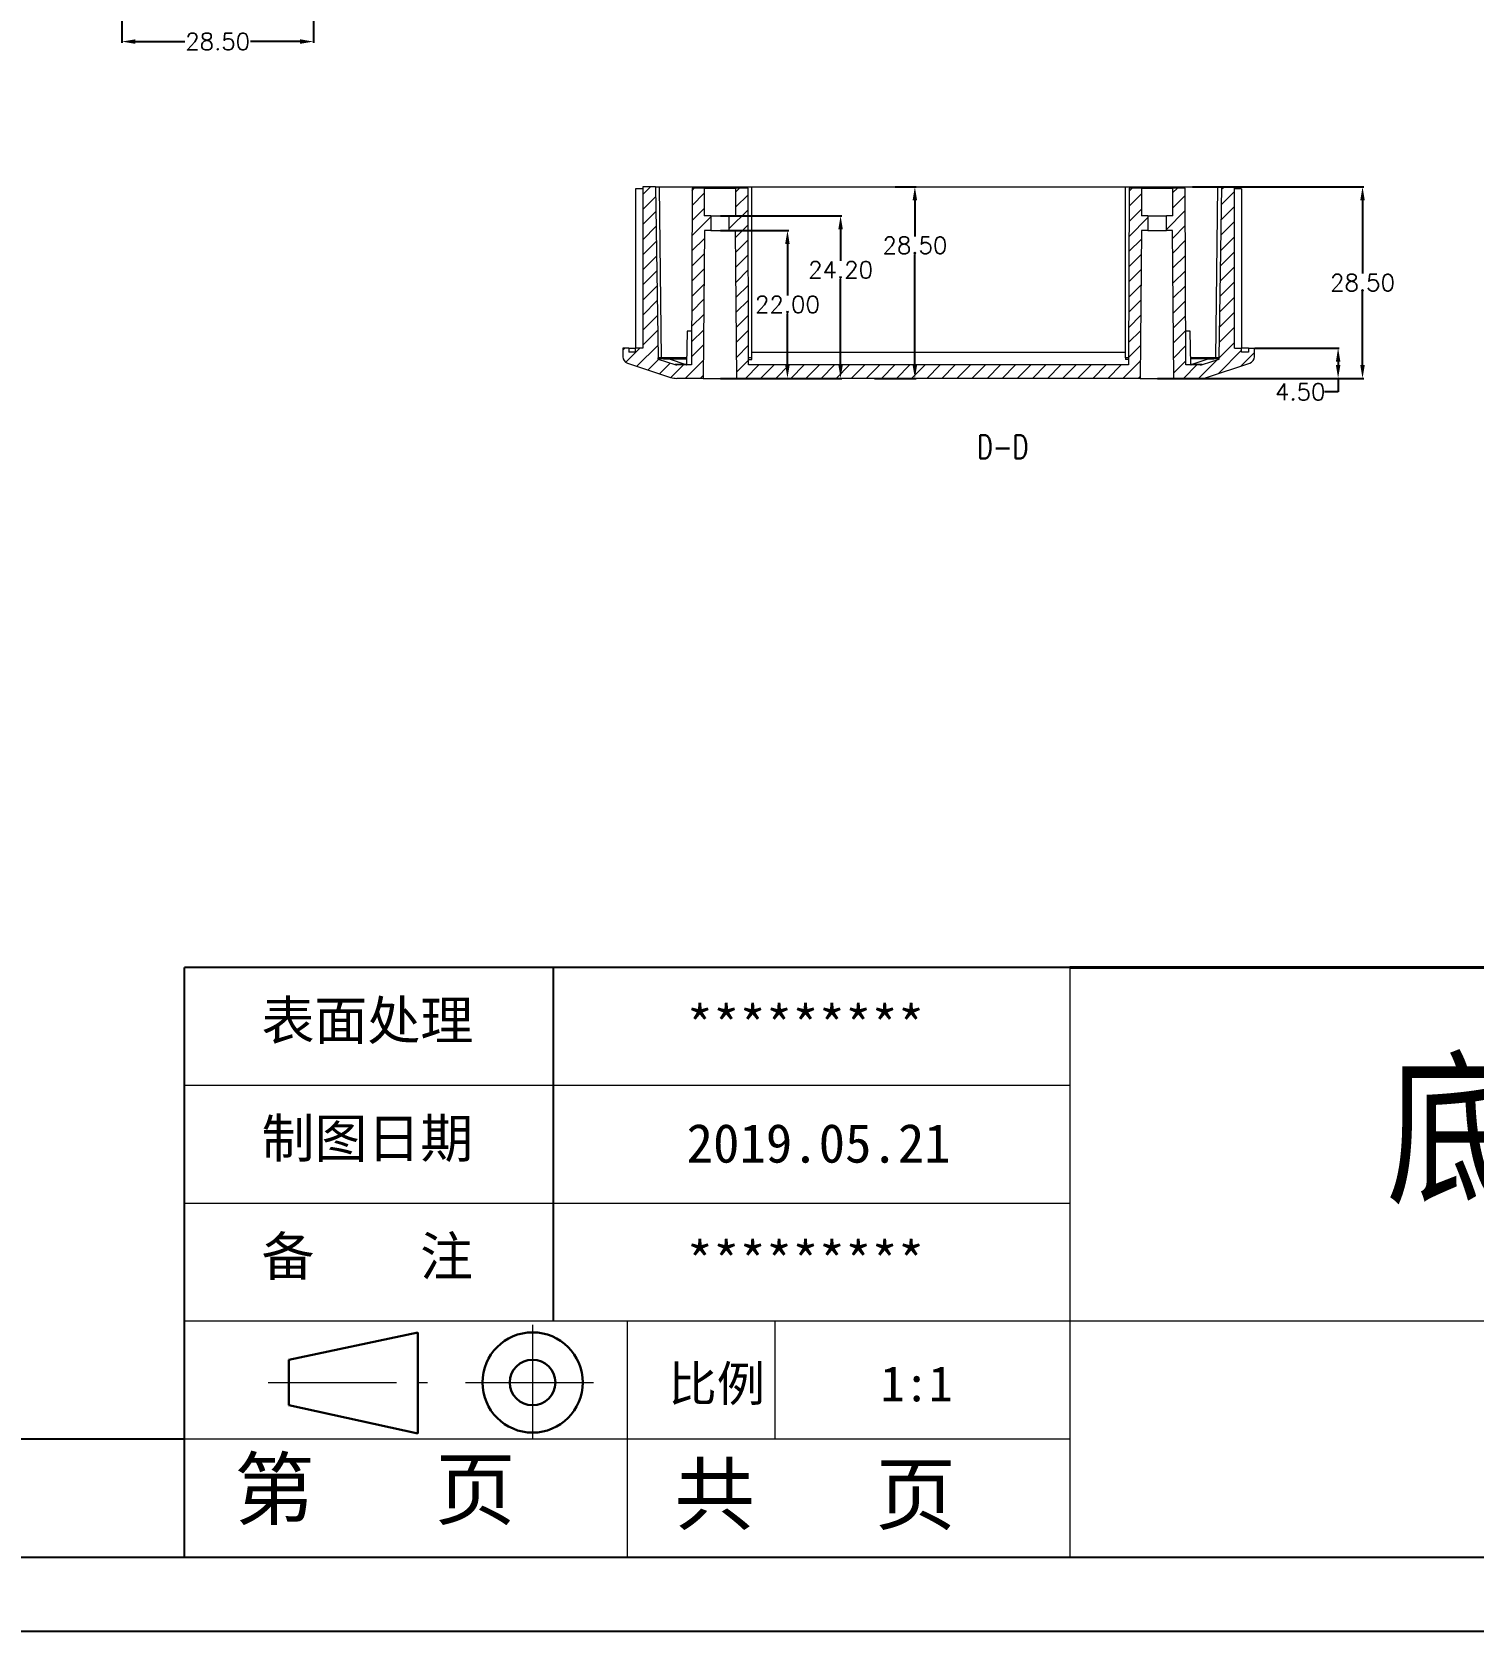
# Model space of a CAD drawing. Header units: inches. Extents: x 1153 to 4131, y 573 to 1071.
# Drawn here: x 3702.9 to 3917.2, y 573 to 810.9 of the extents above; entities that cross this region are included whole.
import ezdxf

# ---------------------------------------------------------------- set-up
doc = ezdxf.new("R2010")
doc.units = ezdxf.units.IN
doc.linetypes.add('CENTER2', pattern=[28.575, 19.05, -3.175, 3.175, -3.175])
doc.layers.add('文字', color=81, linetype='Continuous')
for name, color, linetype, lineweight in [('粗实线', 7, 'Continuous', 30), ('细实线', 3, 'Continuous', 9), ('细点划线', 2, 'CENTER2', 9)]:
    doc.layers.add(name, color=color, linetype=linetype, lineweight=lineweight)
doc.styles.add('SLDTEXTSTYLE3', font='TXT', dxfattribs={"width": 0.75, "bigfont": 'bigfont'})
doc.styles.get("Standard").update_dxf_attribs({"font": 'txt', "bigfont": 'gbcbig.shx'})
doc.styles.add('宋体', font='', dxfattribs={"width": 0.8, "height": 3.5})
doc.styles.get('宋体').set_extended_font_data('SimSun')
doc.dimstyles.new('2.5', dxfattribs={"dimtxt": 2.5, "dimasz": 2, "dimexe": 0.18, "dimexo": 0.0625, "dimgap": 0.09, "dimtad": 0, "dimtih": 1, "dimtoh": 1, "dimzin": 0, "dimdsep": 46, "dimtxsty": 'Standard', "dimcen": 2, "dimadec": 0, "dimazin": 0, "dimtfac": 1, "dimtofl": 0, "dimtmove": 0, "dimatfit": 3, "dimfxl": 1, "dimtolj": 1, "dimtzin": 0, "dimarcsym": 0})
pattern_1 = [(45, (25.572, 0), (-1.122532, 1.122532), [])]

# ---------------------------------------------------------------- blocks, each defined once
blk = doc.blocks.new('*D387')
at = {"color": 0, "lineweight": -2}
for p, q in [((3716.26, 834.8), (3716.26, 809.26)), ((3744.76, 831.17), (3744.76, 809.26)), ((3718.26, 809.44), (3725.63, 809.44)), ((3742.76, 809.44), (3735.4, 809.44))]:
    blk.add_line(p, q, dxfattribs=at)
at = {"color": 0}
for points in [[(3718.26, 809.78), (3718.26, 809.11), (3716.26, 809.44)], [(3742.76, 809.78), (3742.76, 809.11), (3744.76, 809.44)]]:
    blk.add_solid(points, dxfattribs=at)
at = {"layer": 'Defpoints', "color": 0}
for p in [(3716.26, 834.86), (3744.76, 831.23), (3744.76, 809.44)]:
    blk.add_point(p, dxfattribs=at)
at = {"color": 0, "insert": (3730.51, 809.44), "char_height": 2.5, "attachment_point": 5}
blk.add_mtext('\\A1;28.50', dxfattribs=at)
blk = doc.blocks.new('*D398')
at = {"color": 0, "lineweight": -2}
for p, q in [((3805.28, 781.33), (3815.42, 781.33)), ((3815.24, 779.33), (3815.24, 771.67)), ((3815.24, 761.33), (3815.24, 768.99)), ((3805.28, 759.33), (3815.42, 759.33))]:
    blk.add_line(p, q, dxfattribs=at)
at = {"color": 0}
for points in [[(3814.9, 779.33), (3815.57, 779.33), (3815.24, 781.33)], [(3814.9, 761.33), (3815.57, 761.33), (3815.24, 759.33)]]:
    blk.add_solid(points, dxfattribs=at)
at = {"layer": 'Defpoints', "color": 0}
for p in [(3805.22, 781.33), (3815.24, 781.33), (3805.22, 759.33)]:
    blk.add_point(p, dxfattribs=at)
at = {"color": 0, "insert": (3815.24, 770.33), "char_height": 2.5, "attachment_point": 5}
blk.add_mtext('\\A1;22.00', dxfattribs=at)
blk = doc.blocks.new('*D399')
at = {"color": 0, "lineweight": -2}
for p, q in [((3805.28, 783.53), (3823.32, 783.53)), ((3823.14, 781.53), (3823.14, 776.82)), ((3823.14, 761.33), (3823.14, 774.14)), ((3806.62, 759.33), (3823.32, 759.33))]:
    blk.add_line(p, q, dxfattribs=at)
at = {"color": 0}
for points in [[(3822.81, 781.53), (3823.47, 781.53), (3823.14, 783.53)], [(3822.81, 761.33), (3823.47, 761.33), (3823.14, 759.33)]]:
    blk.add_solid(points, dxfattribs=at)
at = {"layer": 'Defpoints', "color": 0}
for p in [(3805.22, 783.53), (3806.56, 759.33), (3823.14, 759.33)]:
    blk.add_point(p, dxfattribs=at)
at = {"color": 0, "insert": (3823.14, 775.48), "char_height": 2.5, "attachment_point": 5}
blk.add_mtext('\\A1;24.20', dxfattribs=at)
blk = doc.blocks.new('*D400')
at = {"color": 0, "lineweight": -2}
for p, q in [((3831.26, 787.83), (3834.37, 787.83)), ((3834.19, 785.83), (3834.19, 780.46)), ((3834.19, 761.33), (3834.19, 777.78)), ((3828.19, 759.33), (3834.37, 759.33))]:
    blk.add_line(p, q, dxfattribs=at)
at = {"color": 0}
for points in [[(3833.85, 785.83), (3834.52, 785.83), (3834.19, 787.83)], [(3833.85, 761.33), (3834.52, 761.33), (3834.19, 759.33)]]:
    blk.add_solid(points, dxfattribs=at)
at = {"layer": 'Defpoints', "color": 0}
for p in [(3831.2, 787.83), (3828.13, 759.33), (3834.19, 759.33)]:
    blk.add_point(p, dxfattribs=at)
at = {"color": 0, "insert": (3834.19, 779.12), "char_height": 2.5, "attachment_point": 5}
blk.add_mtext('\\A1;28.50', dxfattribs=at)
blk = doc.blocks.new('*D401')
at = {"color": 0, "lineweight": -2}
for p, q in [((3884.76, 763.83), (3897.31, 763.83)), ((3897.13, 761.83), (3897.13, 761.33)), ((3873.83, 759.33), (3897.31, 759.33)), ((3897.13, 759.33), (3897.13, 757.33)), ((3897.13, 757.33), (3895.13, 757.33))]:
    blk.add_line(p, q, dxfattribs=at)
at = {"color": 0}
for points in [[(3896.8, 761.83), (3897.47, 761.83), (3897.13, 763.83)], [(3896.8, 761.33), (3897.47, 761.33), (3897.13, 759.33)]]:
    blk.add_solid(points, dxfattribs=at)
at = {"layer": 'Defpoints', "color": 0}
for p in [(3884.7, 763.83), (3873.76, 759.33), (3897.13, 759.33)]:
    blk.add_point(p, dxfattribs=at)
at = {"color": 0, "insert": (3891.5, 757.33), "char_height": 2.5, "attachment_point": 5}
blk.add_mtext('\\A1;4.50', dxfattribs=at)
blk = doc.blocks.new('*D402')
at = {"color": 0, "lineweight": -2}
for p, q in [((3875.5, 787.83), (3900.94, 787.83)), ((3900.76, 785.83), (3900.76, 774.92)), ((3900.76, 761.33), (3900.76, 772.24)), ((3870.28, 759.33), (3900.94, 759.33))]:
    blk.add_line(p, q, dxfattribs=at)
at = {"color": 0}
for points in [[(3900.43, 785.83), (3901.1, 785.83), (3900.76, 787.83)], [(3900.43, 761.33), (3901.1, 761.33), (3900.76, 759.33)]]:
    blk.add_solid(points, dxfattribs=at)
at = {"layer": 'Defpoints', "color": 0}
for p in [(3875.44, 787.83), (3900.76, 787.83), (3870.22, 759.33)]:
    blk.add_point(p, dxfattribs=at)
at = {"color": 0, "insert": (3900.76, 773.58), "char_height": 2.5, "attachment_point": 5}
blk.add_mtext('\\A1;28.50', dxfattribs=at)

msp = doc.modelspace()

# ---------------------------------------------------------------- hatches: boundary and pattern name
at = {"linetype": 'Continuous', "lineweight": 0}
h = msp.add_hatch(dxfattribs=at)
h.set_pattern_fill('ANSI31', color=4, scale=0.5, style=0)
h.set_pattern_definition(pattern_1)
edge = h.paths.add_edge_path(flags=0)
edge.add_line((3796.017, 762.37), (3795.617, 787.833))
edge.add_line((3795.617, 787.833), (3793.718, 787.833))
edge.add_line((3793.718, 787.833), (3793.718, 763.833))
edge.add_line((3793.718, 763.833), (3792.654, 763.833))
edge.add_line((3792.654, 763.833), (3792.654, 763.233))
edge.add_line((3792.654, 763.233), (3791.654, 763.233))
edge.add_line((3791.654, 763.233), (3791.654, 763.833))
edge.add_line((3791.654, 763.833), (3790.737, 763.833))
edge.add_line((3790.737, 763.833), (3790.759, 762.541))
edge.add_arc((3791.759, 762.559), 1, 181, 251.66713)
edge.add_line((3791.445, 761.609), (3797.856, 759.485))
edge.add_arc((3798.799, 762.333), 3, 251.66713, 270)
edge.add_line((3798.799, 759.333), (3802.718, 759.333))
edge.add_line((3802.718, 759.333), (3802.91, 781.333))
edge.add_line((3802.91, 781.333), (3803.848, 781.333))
edge.add_line((3803.848, 781.333), (3803.84, 783.533))
edge.add_line((3803.84, 783.533), (3802.868, 783.533))
edge.add_line((3802.868, 783.533), (3802.868, 787.633))
edge.add_line((3802.868, 787.633), (3801.06, 787.633))
edge.add_line((3801.06, 787.633), (3800.968, 761.333))
edge.add_line((3800.968, 761.333), (3798.799, 761.333))
edge.add_arc((3798.799, 762.333), 1, 251.66713, 270, ccw=False)
edge.add_line((3798.485, 761.384), (3796.017, 762.201))
edge.add_line((3796.017, 762.201), (3796.017, 762.37))
h = msp.add_hatch(dxfattribs=at)
h.set_pattern_fill('ANSI31', color=4, scale=0.5, style=0)
h.set_pattern_definition(pattern_1)
h.paths.add_polyline_path([(3866.06, 787.633), (3865.968, 761.333), (3809.468, 761.333), (3809.376, 787.633), (3807.568, 787.633), (3807.568, 783.533), (3806.595, 783.533), (3806.588, 781.333), (3807.526, 781.333), (3807.718, 759.333), (3867.718, 759.333), (3867.91, 781.333), (3868.848, 781.333), (3868.84, 783.533), (3867.868, 783.533), (3867.868, 787.633)], flags=0)
h = msp.add_hatch(dxfattribs=at)
h.set_pattern_fill('ANSI31', color=4, scale=0.5, style=0)
h.set_pattern_definition(pattern_1)
edge = h.paths.add_edge_path(flags=0)
edge.add_line((3879.819, 787.833), (3879.419, 762.37))
edge.add_line((3879.419, 762.37), (3879.419, 762.201))
edge.add_line((3879.419, 762.201), (3876.951, 761.384))
edge.add_arc((3876.636, 762.333), 1, 270, 288.33287, ccw=False)
edge.add_line((3876.636, 761.333), (3874.468, 761.333))
edge.add_line((3874.468, 761.333), (3874.376, 787.633))
edge.add_line((3874.376, 787.633), (3872.568, 787.633))
edge.add_line((3872.568, 787.633), (3872.568, 783.533))
edge.add_line((3872.568, 783.533), (3871.595, 783.533))
edge.add_line((3871.595, 783.533), (3871.588, 781.333))
edge.add_line((3871.588, 781.333), (3872.526, 781.333))
edge.add_line((3872.526, 781.333), (3872.718, 759.333))
edge.add_line((3872.718, 759.333), (3876.636, 759.333))
edge.add_arc((3876.636, 762.333), 3, 270, 288.33287)
edge.add_line((3877.58, 759.485), (3883.991, 761.609))
edge.add_arc((3883.676, 762.559), 1, 288.33287, 359)
edge.add_line((3884.676, 762.541), (3884.699, 763.833))
edge.add_line((3884.699, 763.833), (3883.781, 763.833))
edge.add_line((3883.781, 763.833), (3883.781, 763.233))
edge.add_line((3883.781, 763.233), (3882.781, 763.233))
edge.add_line((3882.781, 763.233), (3882.781, 763.833))
edge.add_line((3882.781, 763.833), (3881.718, 763.833))
edge.add_line((3881.718, 763.833), (3881.718, 787.833))
edge.add_line((3881.718, 787.833), (3879.819, 787.833))

# ---------------------------------------------------------------- linework, layer by layer
at = {"color": 7, "linetype": 'Continuous', "lineweight": 15}
for p, q in [((3793.718, 787.533), (3792.654, 787.533)), ((3792.654, 787.533), (3792.654, 763.833)), ((3795.617, 787.833), (3793.718, 787.833)), ((3793.718, 787.833), (3793.718, 763.833)), ((3795.617, 787.833), (3796.017, 762.37)), ((3795.617, 787.833), (3796.232, 787.833)), ((3796.515, 762.37), (3796.232, 787.833)), ((3796.232, 787.833), (3803.767, 787.833)), ((3801.06, 787.633), (3800.968, 761.333)), ((3802.868, 787.633), (3801.06, 787.633)), ((3802.868, 787.633), (3802.868, 783.533)), ((3802.868, 787.633), (3807.568, 787.633)), ((3803.769, 787.633), (3803.767, 787.833)), ((3805.633, 787.833), (3809.918, 787.833)), ((3807.568, 783.533), (3807.568, 787.633)), ((3809.376, 787.633), (3807.568, 787.633)), ((3809.468, 761.333), (3809.376, 787.633)), ((3809.918, 762.37), (3809.918, 787.833)), ((3809.918, 787.833), (3865.518, 787.833)), ((3865.518, 762.37), (3865.518, 787.833)), ((3865.518, 787.833), (3869.802, 787.833)), ((3866.06, 787.633), (3865.968, 761.333)), ((3867.868, 787.633), (3866.06, 787.633)), ((3867.868, 787.633), (3867.868, 783.533)), ((3867.868, 787.633), (3872.568, 787.633)), ((3871.667, 787.633), (3871.669, 787.833)), ((3871.669, 787.833), (3879.204, 787.833)), ((3872.568, 783.533), (3872.568, 787.633)), ((3874.376, 787.633), (3872.568, 787.633)), ((3874.468, 761.333), (3874.376, 787.633)), ((3879.204, 787.833), (3878.921, 762.37)), ((3879.204, 787.833), (3879.819, 787.833)), ((3879.419, 762.37), (3879.819, 787.833)), ((3881.718, 787.833), (3879.819, 787.833)), ((3881.718, 763.833), (3881.718, 787.833)), ((3882.781, 787.533), (3881.718, 787.533)), ((3882.781, 787.533), (3882.781, 763.833)), ((3803.84, 783.533), (3802.868, 783.533)), ((3803.84, 783.533), (3803.848, 781.333)), ((3803.84, 783.533), (3806.595, 783.533)), ((3806.588, 781.333), (3806.595, 783.533)), ((3807.568, 783.533), (3806.595, 783.533)), ((3868.84, 783.533), (3867.868, 783.533)), ((3868.84, 783.533), (3868.848, 781.333)), ((3868.84, 783.533), (3871.595, 783.533)), ((3871.588, 781.333), (3871.595, 783.533)), ((3872.568, 783.533), (3871.595, 783.533)), ((3802.91, 781.333), (3802.718, 759.333)), ((3803.848, 781.333), (3802.91, 781.333)), ((3803.848, 781.333), (3806.588, 781.333)), ((3807.526, 781.333), (3806.588, 781.333)), ((3807.718, 759.333), (3807.526, 781.333)), ((3867.91, 781.333), (3867.718, 759.333)), ((3868.848, 781.333), (3867.91, 781.333)), ((3868.848, 781.333), (3871.588, 781.333)), ((3872.526, 781.333), (3871.588, 781.333)), ((3872.718, 759.333), (3872.526, 781.333)), ((3800.305, 766.333), (3800.218, 761.333)), ((3800.985, 766.333), (3800.305, 766.333)), ((3875.131, 766.333), (3874.45, 766.333)), ((3875.218, 761.333), (3875.131, 766.333)), ((3791.654, 763.833), (3790.737, 763.833)), ((3790.737, 763.833), (3790.759, 762.541)), ((3791.654, 763.833), (3791.654, 763.233)), ((3793.718, 763.833), (3792.654, 763.833)), ((3792.654, 763.233), (3792.654, 763.833)), ((3881.718, 763.833), (3882.781, 763.833)), ((3882.781, 763.233), (3882.781, 763.833)), ((3883.781, 763.833), (3883.781, 763.233)), ((3883.781, 763.833), (3884.699, 763.833)), ((3884.676, 762.541), (3884.699, 763.833)), ((3791.445, 761.609), (3797.856, 759.485)), ((3792.654, 763.233), (3791.654, 763.233)), ((3796.017, 762.201), (3796.017, 762.37)), ((3796.017, 762.201), (3798.485, 761.384)), ((3796.515, 762.37), (3796.515, 762.279)), ((3797.624, 762.217), (3800.14, 761.383)), ((3797.624, 762.217), (3800.233, 762.217)), ((3800.968, 761.333), (3798.799, 761.333)), ((3809.465, 762.151), (3809.918, 762.151)), ((3865.968, 761.333), (3809.468, 761.333)), ((3809.918, 763.233), (3865.518, 763.233)), ((3809.918, 762.151), (3809.918, 762.37)), ((3865.518, 762.37), (3865.518, 762.151)), ((3865.971, 762.151), (3865.518, 762.151)), ((3876.636, 761.333), (3874.468, 761.333)), ((3877.812, 762.217), (3875.202, 762.217)), ((3875.296, 761.383), (3877.812, 762.217)), ((3876.951, 761.384), (3879.419, 762.201)), ((3877.58, 759.485), (3883.991, 761.609)), ((3879.419, 762.37), (3878.921, 762.37)), ((3878.921, 762.37), (3878.921, 762.279)), ((3879.419, 762.201), (3879.419, 762.37)), ((3883.781, 763.233), (3882.781, 763.233)), ((3802.718, 759.333), (3798.799, 759.333)), ((3802.718, 759.333), (3807.718, 759.333)), ((3867.718, 759.333), (3807.718, 759.333)), ((3867.718, 759.333), (3872.718, 759.333)), ((3876.636, 759.333), (3872.718, 759.333))]:
    msp.add_line(p, q, dxfattribs=at)
at = {"color": 8, "linetype": 'Continuous', "lineweight": 15}
for p, q in [((3805.633, 787.633), (3805.633, 787.833)), ((3869.802, 787.833), (3869.802, 787.633)), ((3800.236, 762.37), (3796.515, 762.37)), ((3800.14, 761.383), (3800.219, 761.383)), ((3809.918, 762.37), (3809.464, 762.37)), ((3809.468, 761.384), (3865.968, 761.384)), ((3865.971, 762.37), (3865.518, 762.37)), ((3878.921, 762.37), (3875.2, 762.37)), ((3875.217, 761.383), (3875.296, 761.383))]:
    msp.add_line(p, q, dxfattribs=at)
for p, q in [((3857.221, 671.696), (3725.569, 671.696)), ((3725.569, 583.928), (3725.569, 671.696)), ((3780.424, 619.035), (3780.424, 671.696)), ((3725.569, 601.481), (3496.682, 601.481)), ((3496.682, 583.928), (4120.525, 583.928)), ((3479.819, 572.957), (4131.496, 572.957)), ((3479.819, 572.957), (3781.521, 572.957))]:
    msp.add_line(p, q)
at = {"color": 7, "linetype": 'Continuous', "lineweight": 15, "flags": 128}
msp.add_lwpolyline([(3796.515, 762.37), (3796.403, 762.37), (3796.303, 762.37), (3796.218, 762.37), (3796.146, 762.37), (3796.09, 762.37), (3796.05, 762.37), (3796.025, 762.37), (3796.017, 762.37)], dxfattribs=at)
at = {"color": 7, "linetype": 'Continuous', "lineweight": 15}
for centre, radius, start, end in [((3791.759, 762.559), 1, 181, 251.66713), ((3798.799, 762.333), 1, 251.66713, 270), ((3876.636, 762.333), 1, 270, 288.33287), ((3883.676, 762.559), 1, 288.33287, 359), ((3798.799, 762.333), 3, 251.66713, 270), ((3876.636, 762.333), 3, 270, 288.33287)]:
    msp.add_arc(centre, radius, start, end, dxfattribs=at)
at = {"color": 8, "linetype": 'Continuous', "lineweight": 15}
for centre, radius, start, end in [((3800.374, 761.882), 0.55, 244.87405, 253.57877), ((3875.063, 761.88), 0.549, 286.39849, 295.13419)]:
    msp.add_arc(centre, radius, start, end, dxfattribs=at)
at = {"color": 7, "linetype": 'Continuous', "lineweight": 15}
for centre, major_axis, start_param, end_param in [((3795.984, 781.175), (-3.331, 18.81), 2.9356893, 3.0165673), ((3879.452, 781.175), (3.331, 18.81), 3.266618, 3.347496)]:
    msp.add_ellipse(centre, major_axis=major_axis, ratio=0.7097355, start_param=start_param, end_param=end_param, dxfattribs=at)
msp.add_open_spline([(3803.767, 787.833), (3804.276, 787.833), (3804.905, 787.833), (3805.633, 787.833)], degree=3, dxfattribs=at)
for points, knots in [([(3869.802, 787.833), (3869.977, 787.833), (3870.431, 787.833), (3871.091, 787.833), (3871.486, 787.833), (3871.669, 787.833)], [0, 0, 0, 0, 0.251566, 0.6545006, 1, 1, 1, 1]), ([(3791.654, 763.833), (3791.682, 763.833), (3791.733, 763.833), (3792.08, 763.833), (3792.439, 763.833), (3792.615, 763.833)], [0, 0, 0, 0, 0.378925, 0.6958158, 1, 1, 1, 1]), ([(3883.781, 763.833), (3883.754, 763.833), (3883.703, 763.833), (3883.355, 763.833), (3882.997, 763.833), (3882.821, 763.833)], [0, 0, 0, 0, 0.378925, 0.695813, 1, 1, 1, 1]), ([(3796.017, 762.274), (3796.035, 762.287), (3796.071, 762.311), (3796.293, 762.302), (3796.467, 762.284), (3796.515, 762.279)], [0, 0, 0, 0, 0.420632, 0.8412996, 1, 1, 1, 1]), ([(3878.921, 762.279), (3879, 762.288), (3879.07, 762.294), (3879.193, 762.303), (3879.247, 762.304), (3879.375, 762.303), (3879.419, 762.294), (3879.419, 762.274)], [0, 0, 0, 0, 0.25, 0.25, 0.5, 0.5, 1, 1, 1, 1])]:
    msp.add_open_spline(points, degree=3, knots=knots, dxfattribs=at)
at = {"color": 8, "linetype": 'Continuous', "lineweight": 15}
for points, knots in [([(3800.14, 761.383), (3799.892, 761.381), (3799.404, 761.377), (3798.895, 761.376), (3798.598, 761.377), (3798.554, 761.38), (3798.538, 761.381)], [0, 0, 0, 0, 0.2858723, 0.5625894, 0.8394768, 1, 1, 1, 1]), ([(3876.898, 761.381), (3876.882, 761.38), (3876.838, 761.377), (3876.54, 761.376), (3876.032, 761.377), (3875.544, 761.381), (3875.296, 761.383)], [0, 0, 0, 0, 0.1605232, 0.4374106, 0.7141277, 1, 1, 1, 1])]:
    msp.add_open_spline(points, degree=3, knots=knots, dxfattribs=at)
at = {"layer": '粗实线', "color": 7, "lineweight": 40}
msp.add_line((4120.525, 671.696), (3857.221, 671.696), dxfattribs=at)
at = {"layer": '粗实线', "color": 7}
for p, q in [((3760.262, 617.393), (3741.082, 613.327)), ((3760.262, 617.393), (3760.262, 602.361)), ((3741.082, 613.327), (3741.082, 606.544)), ((3741.082, 606.544), (3760.262, 602.361))]:
    msp.add_line(p, q, dxfattribs=at)
for radius in [7.457, 3.392]:
    msp.add_circle((3777.332, 609.936), radius, dxfattribs=at)
at = {"layer": '细实线', "color": 7}
for p, q in [((3857.221, 671.696), (3857.221, 583.928)), ((3857.221, 654.142), (3725.569, 654.142)), ((3857.221, 636.588), (3725.569, 636.588)), ((4120.525, 619.035), (3725.569, 619.035)), ((3791.395, 619.035), (3791.395, 583.928)), ((3813.337, 619.035), (3813.337, 601.481)), ((3857.221, 601.481), (3725.569, 601.481))]:
    msp.add_line(p, q, dxfattribs=at)
at = {"layer": '细点划线', "color": 7}
for p, q in [((3777.332, 618.52), (3777.332, 601.481)), ((3738.024, 609.936), (3761.731, 609.936)), ((3767.359, 609.936), (3786.632, 609.936))]:
    msp.add_line(p, q, dxfattribs=at)

# ---------------------------------------------------------------- texts
at = {"color": 0, "linetype": 'Continuous', "lineweight": 0, "insert": (3847.255, 750.894), "char_height": 3.5, "attachment_point": 2, "style": 'SLDTEXTSTYLE3'}
msp.add_mtext('D-D', dxfattribs=at)
at = {"char_height": 5.77279, "width": 3280.96649, "attachment_point": 1}
for s, insert in [('{\\fSimHei|b0|i0|c134|p49;表面处理}', (3737.017, 666.714)), ('{\\fSimHei|b0|i0|c134|p49;*********}', (3800.245, 665.972)), ('{\\fSimHei|b0|i0|c134|p49;制图日期}', (3737.017, 649.16)), ('{\\fSimHei|b0|i0|c134|p49;2019.\\fSimHei|b0|i0|c0|p49;0\\fSimHei|b0|i0|c134|p49;5.21}', (3800.245, 648.418)), ('{\\fSimHei|b0|i0|c134|p49;备    注}', (3737.017, 631.607)), ('{\\fSimHei|b0|i0|c134|p49;*********}', (3800.245, 630.864))]:
    msp.add_mtext(s, dxfattribs=dict(at, insert=insert))
at = {"layer": '文字', "color": 0, "insert": (3894.309, 656.805), "char_height": 18.285, "width": 233.76678, "attachment_point": 1, "style": '宋体'}
msp.add_mtext(' 底壳', dxfattribs=at)
at = {"layer": '细实线', "color": 7, "attachment_point": 1}
for s, insert, char_height, width in [('{\\fSimSun|b0|i0|c134|p54;比例}', (3797.539, 612.387), 5.26607, 23.11642), ('{\\fSimSun|b0|i0|c134|p54;1:1}', (3829.081, 612.387), 5.26607, 23.11642), ('{\\fSimSun|b0|i0|c134|p54;第   页}', (3732.955, 598.464), 8.77679, 65.8259), ('{\\fSimSun|b0|i0|c134|p54; 共   页}', (3792.469, 597.719), 8.77679, 65.8259)]:
    msp.add_mtext(s, dxfattribs=dict(at, insert=insert, char_height=char_height, width=width))

# ---------------------------------------------------------------- dimensions: what is measured, and where the dimension line sits
dim = msp.add_linear_dim(base=(3744.764, 809.443), p1=(3716.264, 834.861), p2=(3744.764, 831.232), dimstyle='2.5')
dim.commit()
dim.dimension.update_dxf_attribs({"geometry": '*D387', "text_midpoint": (3730.514, 809.443)})
for base, p1, p2, picture, middle in [((3834.186, 759.333), (3831.201, 787.833), (3828.13, 759.333), '*D400', (3834.186, 779.124)), ((3823.141, 759.333), (3805.218, 783.533), (3806.559, 759.333), '*D399', (3823.141, 775.482))]:
    dim = msp.add_linear_dim(base=base, p1=p1, p2=p2, angle=90, dimstyle='2.5')
    dim.commit()
    dim.dimension.update_dxf_attribs({"geometry": picture, "text_midpoint": middle, "dimtype": 160})
for base, p1, p2, picture, middle in [((3900.762, 787.833), (3870.218, 759.333), (3875.436, 787.833), '*D402', (3900.762, 773.583)), ((3815.237, 781.333), (3805.218, 759.333), (3805.218, 781.333), '*D398', (3815.237, 770.333)), ((3897.134, 759.333), (3884.699, 763.833), (3873.763, 759.333), '*D401', (3891.502, 757.333))]:
    dim = msp.add_linear_dim(base=base, p1=p1, p2=p2, angle=90, dimstyle='2.5')
    dim.commit()
    dim.dimension.update_dxf_attribs({"geometry": picture, "text_midpoint": middle})

doc.saveas('drawing.dxf')
